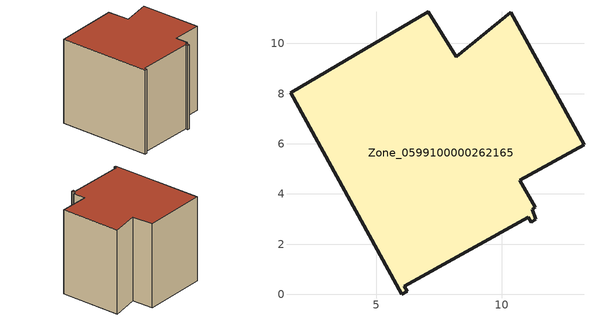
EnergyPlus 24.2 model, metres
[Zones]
Zone_0599100000262165
 floor ground (C_G): 11.06,3.08 6.12,0.32 6.23,0.12 6.02,0 1.58,8.04 7.08,11.27 8.19,9.47 10.36,11.24 13.28,5.97 10.73,4.54 11.34,3.48 11.21,3.4 11.36,2.99 11.17,2.88 z0
 wall outside (C_F): 6.12,0.32 11.06,3.08 11.17,2.88 11.36,2.99 11.21,3.4 11.34,3.48 10.73,4.54 13.28,5.97 10.36,11.24 8.19,9.47 7.08,11.27 1.58,8.04 6.02,0 6.23,0.12 6.12,0.32 z0:8.28
 roof outside (C_R): 11.34,3.48 10.73,4.54 13.28,5.97 10.36,11.24 8.19,9.47 7.08,11.27 1.58,8.04 6.02,0 6.23,0.12 6.12,0.32 11.06,3.08 11.17,2.88 11.36,2.99 11.21,3.4 z8.28
[BUILDING]
Pand.0599100000262165: North Axis=0; Terrain=City; Loads Convergence Tolerance Value=0.04; Temperature Convergence Tolerance Value=0.4; Solar Distribution=FullExterior; Maximum Number of Warmup Days=25; Minimum Number of Warmup Days=1
[Site:Location]
Rotterdam.The.Hague.AP_ZH_NLD Design_Conditions: Latitude=51.96; Longitude=4.45; Time Zone=1; Elevation=-4.5
[SITE:GROUNDTEMPERATURE:BUILDINGSURFACE]
18, 18, 18, 18, 18, 18, 18, 18, 18, 18, 18, 18
[MATERIAL] Thermal Absorptance=0.9; Solar Absorptance=0.7; Visible Absorptance=0.7
Name | Roughness | Thickness | Conductivity | Density | Specific Heat
G.TC.1965-1974 | MediumSmooth | 0.15 | 0.882353 | 540 | 1210
F.TC.1965-1974 | Rough | 0.3 | 0.697674 | 1920 | 840
R.TC.1965-1974 | MediumRough | 0.2 | 0.232558 | 1500 | 1000
[CONSTRUCTION]
C_G: G.TC.1965-1974
C_F: F.TC.1965-1974
C_R: R.TC.1965-1974
[ZONE]
Zone_0599100000262165: Type=1; Multiplier=1; Ceiling Height=Autocalculate; Volume=Autocalculate; Floor Area=autocalculate; Part of Total Floor Area=Yes
[ZONEINFILTRATION:DESIGNFLOWRATE]
Infil_Zone_0599100000262165: Zone or ZoneList or Space or SpaceList=Zone_0599100000262165; Schedule=AlwaysOn; Design Flow Rate Calculation Method=Flow/Area; Flow Rate per Floor Area=0.003; Constant Term Coefficient=1; Temperature Term Coefficient=0; Velocity Term Coefficient=0; Velocity Squared Term Coefficient=0
[HVACTEMPLATE:ZONE:IDEALLOADSAIRSYSTEM]
Zone_0599100000262165: Maximum Heating Supply Air Temperature=50; Minimum Cooling Supply Air Temperature=13; Maximum Heating Supply Air Humidity Ratio=0.0156; Minimum Cooling Supply Air Humidity Ratio=0.0077; Heating Limit=NoLimit; Cooling Limit=NoLimit; Dehumidification Control Type=ConstantSensibleHeatRatio; Cooling Sensible Heat Ratio=0.7; Dehumidification Setpoint=60; Humidification Control Type=None; Humidification Setpoint=30; Outdoor Air Method=None; Outdoor Air Flow Rate per Person=0.00944; Outdoor Air Flow Rate per Zone Floor Area=0; Outdoor Air Flow Rate per Zone=0; Demand Controlled Ventilation Type=None; Outdoor Air Economizer Type=NoEconomizer; Heat Recovery Type=None; Sensible Heat Recovery Effectiveness=0.7; Latent Heat Recovery Effectiveness=0.65
[ZONECONTROL:THERMOSTAT]
ThermostatControl_Zone_0599100000262165: Zone or ZoneList=Zone_0599100000262165; Control Type Schedule=DualSetpointControlType; Control 1=Thermostat_Zone_0599100000262165; Temperature Difference Between Cutout And Setpoint=0
[THERMOSTATSETPOINT:DUALSETPOINT]
Thermostat_Zone_0599100000262165: Heating Setpoint Temperature Schedule=HeatingSetpoint_Zone_0599100000262165; Cooling Setpoint Temperature Schedule=CoolingSetpoint_Zone_0599100000262165
[SCHEDULE:COMPACT]
HeatingSetpoint_Zone_0599100000262165: Through: 12/31, For: AllDays, Until: 24:00, 21
CoolingSetpoint_Zone_0599100000262165: Through: 12/31, For: AllDays, Until: 24:00, 24
DualSetpointControlType: Through: 12/31, For: AllDays, Until: 24:00, 4
AlwaysOn: Through: 12/31, For: AllDays, Until: 24:00, 1
